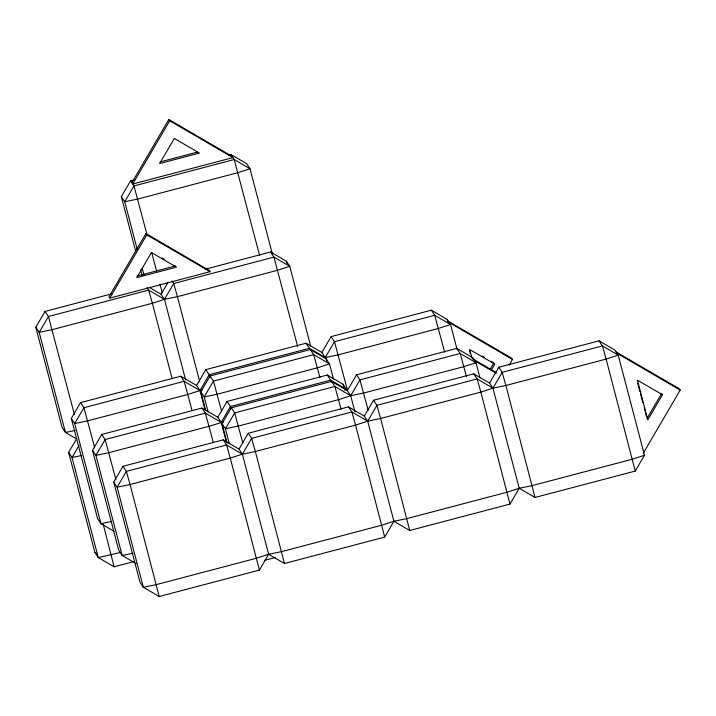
<?xml version="1.0" encoding="UTF-8"?>
<svg xmlns="http://www.w3.org/2000/svg" width="716" height="716" viewBox="0 0 716 716"><rect width="100%" height="100%" fill="white"/><g stroke="black" fill="none" stroke-linecap="round" stroke-linejoin="round"><path stroke-width="1.07" d="M76.621 438.953L65.46 432.446L62.068 427.354L35.8 327.239L45.045 311.424L111.857 293.82M135.745 251.558L121.335 196.658L130.581 180.844L133.811 179.993M131.851 182.75L168.833 119.491L232.082 156.348M169.683 120.762L132.702 184.021L232.924 157.618L169.683 120.762L168.833 119.491M145.939 233.568L108.957 296.827L109.808 298.107L210.03 271.695L209.179 270.424L145.939 233.568L146.789 234.839L210.03 271.695M109.808 298.107L146.789 234.839M113.978 531.245L100.956 523.656L97.564 518.563L71.305 418.448L80.55 402.634L180.772 376.231L196.578 385.441L199.979 390.533L205.062 409.91M133.498 561.693L114.104 566.803L98.289 557.594L94.897 552.501L68.629 452.387L76.791 438.434M185.65 380.062L164.474 299.324L161.082 294.231L168.153 282.14M79.091 445.379L72.021 457.479L98.289 557.594L120.941 552.367M136.121 563.608L122.168 555.473L118.775 550.389L92.507 450.275L101.753 434.46L201.975 408.048L217.789 417.258L221.181 422.351L226.265 441.727M113.719 482.092L122.964 466.277L223.186 439.866L238.992 449.084L242.384 454.177L268.652 554.282L259.407 570.106L159.185 596.509L143.37 587.299L139.978 582.206L113.719 482.092L117.111 487.184L143.37 587.299L156.321 584.632L256.552 558.22L268.652 554.282L281.603 551.624L381.825 525.213L393.934 521.275L406.885 518.608L507.107 492.205L519.216 488.267L532.167 485.6L632.389 459.198L644.49 455.26L618.23 355.145L614.838 350.052L599.024 340.834L498.801 367.245L489.556 383.06L492.948 388.153L519.216 488.267L509.971 504.082L409.74 530.493L393.934 521.275L367.666 421.16L364.274 416.068L348.468 406.858L248.237 433.27L238.992 449.084M196.578 385.441L205.823 369.626L306.054 343.215L321.86 352.433L325.252 357.526L338.203 354.859L438.434 328.447L450.534 324.509L457.032 349.274M205.626 410.107L200.82 391.804L210.065 375.99L310.288 349.578L326.102 358.797L329.494 363.889L333.45 378.961M217.789 417.258L227.035 401.443L327.257 375.041L343.071 384.25L346.463 389.343L344.441 389.996M227.115 442.998L222.032 423.621L231.277 407.807L331.499 381.404L347.314 390.614L350.706 395.706L354.939 411.852M321.86 352.433L331.105 336.618L431.327 310.207L447.142 319.417L450.534 324.509L434.719 315.3L431.327 310.207M347.314 390.614L356.55 374.799L456.781 348.388L472.587 357.606L475.979 362.699L479.935 377.771M364.274 416.068L373.519 400.253L473.741 373.85L489.556 383.06M268.652 554.282L284.467 563.501L384.689 537.09L393.934 521.275M489.995 369.599L493.942 362.851M491.409 369.912L494.792 364.122L469.714 349.515L471.969 358.098M509.148 365.205L512.504 359.459L511.663 358.179L448.413 321.332M646.978 418.565L661.638 393.478L662.479 394.758L647.819 419.836L637.41 380.142L662.479 394.758M643.219 453.344L680.2 390.086L679.35 388.815L616.109 351.959M519.216 488.267L535.022 497.477L635.244 471.074L644.49 455.26M159.892 161.986L197.473 152.078M228.655 155.005L230.803 154.432L246.617 163.651L250.009 168.734L272.322 253.786M136.998 276.063L175.653 265.878M205.886 269.046L270.55 252.005L286.364 261.224L289.756 266.316L310.655 345.971M444.645 352.129L434.719 315.3L334.497 341.702L325.252 357.526L309.446 348.307L209.215 374.719L199.979 390.533L187.869 394.471L87.647 420.874L74.697 423.541L71.305 418.448M264.732 560.342L275.508 557.504M202.136 390.086L199.979 390.533L184.164 381.315L180.772 376.231M75.171 430.45L65.46 432.446L39.192 332.331L35.8 327.239M223.338 421.912L209.081 426.288L108.85 452.7L95.899 455.358L92.507 450.275M81.74 455.474L72.021 457.479L68.629 452.387M111.75 521.436L100.956 523.656L74.697 423.541L83.942 407.726L184.164 381.315L192.103 410.617M132.961 553.253L122.168 555.473L95.899 455.358L105.145 439.543L205.367 413.141L221.181 422.351L230.427 406.536L330.649 380.124L346.463 389.343M616.959 353.23L680.2 390.086M449.263 322.603L512.504 359.459M482.369 356.112L484.293 357.23M491.051 361.168L492.975 362.287M473.858 359.513L496.859 372.911M495.794 373.072L474.708 360.783L475.272 362.94M162.156 258.011L164.08 259.129M149.921 287.725L161.082 294.231M94.897 552.501L96.758 553.584M599.024 340.834L602.416 345.926L606.121 359.083L635.244 471.074M498.801 367.245L502.193 372.338L505.899 385.485L535.022 497.477M456.781 348.388L460.173 353.48L466.42 376.321M473.741 373.85L477.133 378.943L480.848 392.091L509.971 504.082M230.803 154.432L234.204 159.525L259.648 255.567M331.105 336.618L334.497 341.702L347.529 390.381M356.55 374.799L359.951 379.892L368.176 410.268M373.519 400.253L376.911 405.346L380.617 418.493L409.74 530.493M270.55 252.005L273.942 257.098L297.704 346.678M306.054 343.215L309.446 348.307M310.288 349.578L313.689 354.671L319.936 377.511M327.257 375.041L330.649 380.124L331.222 382.156M331.499 381.404L334.891 386.497L341.138 409.328M348.468 406.858L351.86 411.951L355.566 425.098L384.689 537.09M130.581 180.844L133.973 185.936L147.281 235.689M121.335 196.658L124.727 201.751L137.159 249.114M172.019 280.958L173.72 283.509L177.425 296.657L199.737 381.7M205.823 369.626L209.215 374.719L210.074 377.753M210.065 375.99L213.458 381.082L221.683 411.458M227.035 401.443L230.427 406.536L231 408.559M231.277 407.807L234.669 412.899L242.894 443.276M248.237 433.27L251.629 438.353L255.344 451.51L284.467 563.501M146.968 287.564L148.66 290.105L152.365 303.262L172.135 378.612M200.82 391.804L204.212 396.897L208.168 411.969M222.032 423.621L225.424 428.714L229.38 443.786M201.975 408.048L205.367 413.141L213.314 442.434M223.186 439.866L226.578 444.958L230.284 458.106L259.407 570.106M45.045 311.424L48.437 316.517L74.455 414.707M80.55 402.634L83.942 407.726L94.709 447.786M101.753 434.46L105.145 439.543L115.911 479.613M122.964 466.277L126.356 471.37L130.061 484.517L159.185 596.509M637.688 383.158L639.943 391.741M640.498 393.89L642.753 402.473M644.158 407.834L645 411.056M645.563 413.195L646.414 416.417M472.587 357.606L473.151 359.754M469.428 350.384L470.278 353.606M447.142 319.417L447.706 321.574M343.071 384.25L343.635 386.407M326.102 358.797L326.666 360.945M286.364 261.224L286.928 263.372M151.801 252.909L156.607 271.212M159.99 284.127L162.255 292.737M142.242 268.491L143.934 274.953M140.542 269.86L141.956 275.239M103.337 524.783L114.104 566.803M48.437 316.517L39.192 332.331L52.143 329.664L152.365 303.262L164.474 299.324L177.425 296.657L277.647 270.245L289.756 266.316L273.942 257.098L173.72 283.509L164.474 299.324L148.66 290.105L48.437 316.517M133.973 185.936L124.727 201.751L137.687 199.084L237.909 172.672L250.009 168.734L234.204 159.525L133.973 185.936M174.328 138.457L159.668 163.543L199.397 153.072L174.328 138.457M151.425 252.542L136.765 277.62L176.503 267.149L151.425 252.542M126.356 471.37L117.111 487.184L130.061 484.517L230.284 458.106L242.384 454.177L255.344 451.51L355.566 425.098L367.666 421.16L380.617 418.493L480.848 392.091L492.948 388.153L505.899 385.485L606.121 359.083L618.23 355.145L602.416 345.926L502.193 372.338L492.948 388.153L477.133 378.943L376.911 405.346L367.666 421.16L351.86 411.951L251.629 438.353L242.384 454.177L226.578 444.958L126.356 471.37M213.458 381.082L204.212 396.897L217.172 394.23L317.394 367.827L329.494 363.889L313.689 354.671L213.458 381.082M234.669 412.899L225.424 428.714L238.374 426.056L338.596 399.644L350.706 395.706L363.656 393.039L463.878 366.637L475.979 362.699L460.173 353.48L359.951 379.892L350.706 395.706L334.891 386.497L234.669 412.899"/></g></svg>
